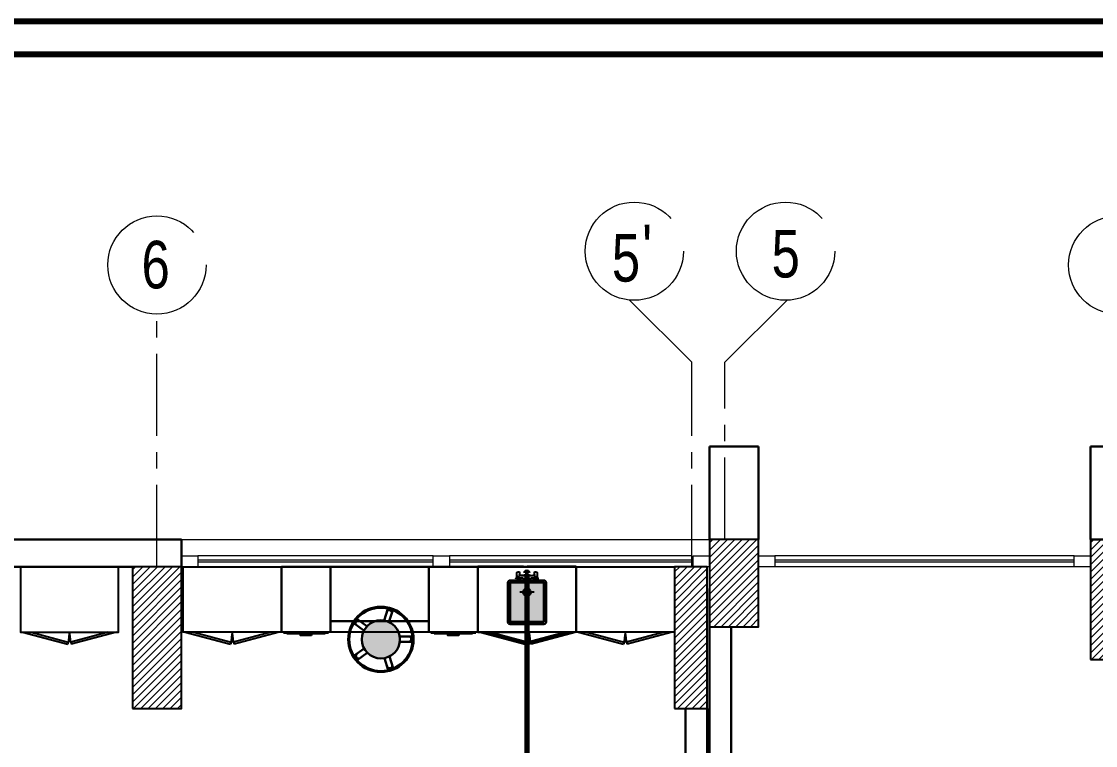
# Model space of a CAD drawing. Extents: x 800 to 995, y 398 to 804.
# Drawn here: x 891.42 to 901.25, y 633.73 to 640.36 of the extents above; entities that cross this region are included whole.
import ezdxf

# ---------------------------------------------------------------- set-up
doc = ezdxf.new("R2010")
doc.units = 0
doc.header["$MEASUREMENT"] = 0
for name, pattern in [('ACAD_ISO02W100', [15, 12, -3]), ('CENTERX2', [4, 2.5, -0.5, 0.5, -0.5]), ('DASHED', [19.05, 12.7, -6.35])]:
    doc.linetypes.add(name, pattern=pattern)
doc.layers.get('0').update_dxf_attribs({"color": 252, "linetype": 'CONTINUOUS', "lineweight": 30})
doc.layers.add('-FUR', color=252, linetype='CONTINUOUS')
doc.layers.add('SAN', color=2, linetype='CONTINUOUS')
for name, color, linetype, lineweight in [('axis', 1, 'CENTERX2', 5), ('Column', 6, 'CONTINUOUS', 25), ('elev', 90, 'CONTINUOUS', 9), ('Elevation', 150, 'CONTINUOUS', 18), ('hatch', 252, 'CONTINUOUS', 9), ('P-C-WATER', 5, 'CONTINUOUS', 70), ('txt in circle', 11, 'CONTINUOUS', 13), ('UG-BORDER', 20, 'CONTINUOUS', 80), ('Wall', 252, 'CONTINUOUS', 30), ('WINDOW', 252, 'CONTINUOUS', 5)]:
    doc.layers.add(name, color=color, linetype=linetype, lineweight=lineweight)
doc.styles.add('SOSA2', font='SOSA.shx', dxfattribs={"width": 0.8})
pattern_1 = [(45, (1093.41557, 298.244082), (-0.0336759605, 0.0336759605), [])]

# ---------------------------------------------------------------- blocks, each defined once
blk = doc.blocks.new('YY5Y5')
at = {"layer": 'SAN', "color": 1}
for p, q in [((434.16, 537.56), (433.7, 538.02)), ((433.83, 542.04), (433.83, 538.56)), ((435.73, 542.41), (434.2, 542.41)), ((435.58, 537.56), (436.04, 538.02)), ((435.73, 540.55), (435.73, 542.41)), ((436.72, 537.65), (438.25, 537.65)), ((446.18, 539.55), (436.73, 539.55)), ((443.04, 539.55), (446.16, 539.55)), ((444.65, 537.65), (446.18, 537.65)), ((447.32, 537.56), (446.86, 538.02)), ((447.16, 542.41), (447.16, 540.55)), ((448.69, 542.41), (447.16, 542.41)), ((448.74, 537.56), (449.2, 538.02)), ((449.07, 538.56), (449.07, 542.04)), ((434.16, 536.15), (433.7, 535.69)), ((435.58, 536.15), (436.04, 535.69)), ((440.5, 535.4), (440.5, 528.74)), ((442.4, 528.74), (442.4, 535.4)), ((447.32, 536.15), (446.86, 535.69)), ((448.74, 536.15), (449.2, 535.69)), ((440.87, 528.36), (442.03, 528.36))]:
    blk.add_line(p, q, dxfattribs=at)
at = {"layer": 'SAN', "color": 1, "linetype": 'Continuous'}
blk.add_line((439.23, 539.55), (439.86, 539.55), dxfattribs=at)
at = {"layer": 'SAN', "color": 2, "linetype": 'DASHED'}
for points in [[(441.45, 532.42), (441.45, 521.63)], [(436.06, 527.03), (446.84, 527.03)]]:
    blk.add_lwpolyline(points, dxfattribs=at)
at = {"layer": 'SAN', "color": 1}
for centre, radius in [((434.87, 536.85), 2), ((434.87, 536.85), 1), ((434.87, 536.85), 0.8), ((448.03, 536.85), 2), ((448.03, 536.85), 1), ((448.03, 536.85), 0.8)]:
    blk.add_circle(centre, radius, dxfattribs=at)
for centre, radius, start, end in [((434.2, 542.04), 0.375, 90, 180), ((436.73, 540.55), 1, 180, 270), ((438.25, 535.4), 2.25, 0, 90), ((444.65, 535.4), 2.25, 90, 180), ((446.16, 540.55), 1, 270, 0), ((448.69, 542.04), 0.375, 0, 90), ((441.45, 527.03), 2.86, 109.43194, 70.56806), ((441.45, 527.03), 2.08, 117.27647, 62.72353), ((440.87, 528.74), 0.375, 180, 270), ((442.03, 528.74), 0.375, 270, 360)]:
    blk.add_arc(centre, radius, start, end, dxfattribs=at)
blk = doc.blocks.new('fd')
at = {"layer": '-FUR'}
h = blk.add_hatch(color=254, dxfattribs=at)
h.paths.add_polyline_path([(1322.6636, 576.6994), (1322.3536, 576.6994), (1322.3536, 577.0594), (1322.6636, 577.0594)], flags=16)
edge = h.paths.add_edge_path()
edge.add_line((1322.6636, 576.6794), (1322.3536, 576.6794))
edge.add_arc((1322.3536, 576.6994), 0.02, 180, 270, ccw=False)
edge.add_line((1322.3336, 576.6994), (1322.3336, 577.0594))
edge.add_arc((1322.3536, 577.0594), 0.02, 90, 180, ccw=False)
edge.add_line((1322.3536, 577.0794), (1322.6636, 577.0794))
edge.add_arc((1322.6636, 577.0594), 0.02, 0, 90, ccw=False)
edge.add_line((1322.6836, 577.0594), (1322.6836, 576.6994))
edge.add_arc((1322.6636, 576.6994), 0.02, -90, 0, ccw=False)
blk.add_hatch(color=253, dxfattribs=at).paths.add_polyline_path([(1322.6636, 577.0594), (1322.6636, 576.6994), (1322.3536, 576.6994), (1322.3536, 577.0594)])
h = blk.add_hatch(color=251, dxfattribs=at)
h.paths.add_polyline_path([(1322.6337, 577.0294), (1322.6636, 577.0594), (1322.6636, 576.6994), (1322.6336, 576.7294)])
h.paths.add_polyline_path([(1322.6336, 576.7294), (1322.6636, 576.6994), (1322.3536, 576.6994), (1322.3836, 576.7294)])
h = blk.add_hatch(color=252, dxfattribs=at)
h.paths.add_polyline_path([(1322.3836, 577.0294), (1322.3536, 577.0594), (1322.6636, 577.0594), (1322.6337, 577.0294)])
h.paths.add_polyline_path([(1322.3836, 576.7294), (1322.3536, 576.6994), (1322.3536, 577.0594), (1322.3836, 577.0294)])
for p, q in [((1322.4784, 577.2056), (1322.0597, 577.2056)), ((1322.4784, 577.2056), (1322.9597, 577.2056)), ((1322.0597, 576.6056), (1322.5097, 576.6056)), ((1322.9597, 576.6056), (1322.5097, 576.6056))]:
    blk.add_line(p, q, dxfattribs=at)
at = {"layer": '-FUR', "linetype": 'ACAD_ISO02W100'}
for p, q in [((1322.0597, 577.2056), (1322.5097, 577.2056)), ((1322.9597, 577.2056), (1322.5097, 577.2056)), ((1322.0997, 576.6056), (1322.5133, 576.4948)), ((1322.177, 576.6056), (1322.5185, 576.5141)), ((1322.8824, 576.6056), (1322.541, 576.5141)), ((1322.9597, 576.6056), (1322.5462, 576.4948)), ((1322.5185, 576.5141), (1322.5133, 576.4948)), ((1322.541, 576.5141), (1322.5462, 576.4948))]:
    blk.add_line(p, q, dxfattribs=at)
for centre, start, end in [((1324.045, 576.3727), 171.26112, 174.70691), ((1321.0144, 576.3727), 5.29309, 8.73888)]:
    blk.add_arc(centre, 1.5331, start, end, dxfattribs=at)
for p, q in [((1322.0597, 577.2056), (1322.0597, 576.6056)), ((1322.9597, 577.2056), (1322.9597, 576.6056))]:
    blk.add_line(p, q)
blk.add_lwpolyline([(1322.6636, 576.6794), (1322.3536, 576.6794, -0.414214), (1322.3336, 576.6994), (1322.3336, 577.0594, -0.414214), (1322.3536, 577.0794), (1322.6636, 577.0794, -0.414214), (1322.6836, 577.0594), (1322.6836, 576.6994, -0.414214)], format="xyb", close=True)
blk.add_lwpolyline([(1322.6636, 576.6794), (1322.3536, 576.6794, -0.414214), (1322.3336, 576.6994), (1322.3336, 577.0594, -0.414214), (1322.3536, 577.0794), (1322.6636, 577.0794, -0.414214), (1322.6836, 577.0594), (1322.6836, 576.6994, -0.414214)], format="xyb", close=True)
blk.add_lwpolyline([(1322.6636, 576.6994), (1322.3536, 576.6994), (1322.3536, 577.0594), (1322.6636, 577.0594)], close=True)
at = {"extrusion": (0, 0, -1), "xscale": 0.0121000000000322, "yscale": 0.0121000000000322, "zscale": -0.0121}
blk.add_blockref('YY5Y5', (-1327.8502, 570.5947), dxfattribs=at)
blk = doc.blocks.new('juy')
blk.add_line((1322.9597, 577.2056), (1322.9597, 576.6056))
blk.add_blockref('fd', (0, 0))

msp = doc.modelspace()

# ---------------------------------------------------------------- hatches: boundary and pattern name
h = msp.add_hatch(color=256)
h.set_gradient(color1=(132, 132, 132), name='SPHERICAL')
h.paths.add_polyline_path([(894.7094, 634.8752, 1), (894.7094, 634.5252, 1)])
at = {"layer": 'hatch'}
h = msp.add_hatch(dxfattribs=at)
h.set_pattern_fill('ANSI31', color=252, scale=0.015, style=0)
h.set_pattern_definition([(45, (1089.925556, 297.194008), (-0.0336759605, 0.0336759605), [])])
h.paths.add_polyline_path([(897.7184, 634.8161), (898.1684, 634.8161), (898.1684, 635.6161), (897.7184, 635.6161)])
h = msp.add_hatch(dxfattribs=at)
h.set_pattern_fill('ANSI31', color=252, scale=0.015, style=0)
h.set_pattern_definition([(45, (1093.41557, 297.194008), (-0.0336759605, 0.0336759605), [])])
h.paths.add_polyline_path([(901.2084, 634.5161), (901.6584, 634.5161), (901.6584, 635.6161), (901.2084, 635.6161)])
h = msp.add_hatch(dxfattribs=at)
h.set_pattern_fill('ANSI31', color=252, scale=0.015, style=0)
h.set_pattern_definition(pattern_1)
h.paths.add_polyline_path([(892.4334, 634.0661), (892.8834, 634.0661), (892.8834, 635.3661), (892.4334, 635.3661)])
h = msp.add_hatch(dxfattribs=at)
h.set_pattern_fill('ANSI31', color=252, scale=0.015, style=0)
h.set_pattern_definition(pattern_1)
h.paths.add_polyline_path([(897.3984, 634.0661), (897.6984, 634.0661), (897.6984, 635.3661), (897.3984, 635.3661)])

# ---------------------------------------------------------------- linework, layer by layer
at = {"layer": '-FUR', "linetype": 'ACAD_ISO02W100'}
for p, q in [((892.3079, 635.3661, -0.0488), (891.4079, 635.3661, -0.0488)), ((892.8984, 635.3661, -0.0488), (893.7984, 635.3661, -0.0488)), ((894.2484, 635.3661, -0.0488), (893.7984, 635.3661, -0.0488)), ((895.5984, 635.3661, -0.0488), (895.1484, 635.3661, -0.0488)), ((895.5984, 635.3661, -0.0488), (896.4984, 635.3661, -0.0488)), ((896.4984, 635.3661, -0.0488), (897.3984, 635.3661, -0.0488)), ((891.4279, 634.7661, -0.0488), (891.8415, 634.6553, -0.0488)), ((891.5052, 634.7661, -0.0488), (891.8467, 634.6747, -0.0488)), ((892.2107, 634.7661, -0.0488), (891.8692, 634.6747, -0.0488)), ((892.2879, 634.7661, -0.0488), (891.8744, 634.6553, -0.0488)), ((892.9184, 634.7661, -0.0488), (893.332, 634.6553, -0.0488)), ((892.9957, 634.7661, -0.0488), (893.3371, 634.6747, -0.0488)), ((893.7011, 634.7661, -0.0488), (893.3597, 634.6747, -0.0488)), ((893.7784, 634.7661, -0.0488), (893.3648, 634.6553, -0.0488)), ((895.1484, 634.7661, -0.0488), (894.2484, 634.7661, -0.0488)), ((895.6184, 634.7661, -0.0488), (896.032, 634.6553, -0.0488)), ((895.6957, 634.7661, -0.0488), (896.0371, 634.6747, -0.0488)), ((896.4011, 634.7661, -0.0488), (896.0597, 634.6747, -0.0488)), ((896.4784, 634.7661, -0.0488), (896.0648, 634.6553, -0.0488)), ((896.5184, 634.7661, -0.0488), (896.932, 634.6553, -0.0488)), ((896.5957, 634.7661, -0.0488), (896.9371, 634.6747, -0.0488)), ((897.3011, 634.7661, -0.0488), (896.9597, 634.6747, -0.0488)), ((897.3784, 634.7661, -0.0488), (896.9648, 634.6553, -0.0488)), ((891.8467, 634.6747, -0.0488), (891.8415, 634.6553, -0.0488)), ((891.8692, 634.6747, -0.0488), (891.8744, 634.6553, -0.0488)), ((893.3371, 634.6747, -0.0488), (893.332, 634.6553, -0.0488)), ((893.3597, 634.6747, -0.0488), (893.3648, 634.6553, -0.0488)), ((896.0371, 634.6747, -0.0488), (896.032, 634.6553, -0.0488)), ((896.0597, 634.6747, -0.0488), (896.0648, 634.6553, -0.0488)), ((896.9371, 634.6747, -0.0488), (896.932, 634.6553, -0.0488)), ((896.9597, 634.6747, -0.0488), (896.9648, 634.6553, -0.0488))]:
    msp.add_line(p, q, dxfattribs=at)
at = {"layer": '-FUR'}
for p, q in [((894.2284, 634.7561, -0.0488), (893.8184, 634.7561, -0.0488)), ((894.1984, 634.7511, -0.0488), (893.8484, 634.7511, -0.0488)), ((895.5784, 634.7561, -0.0488), (895.1684, 634.7561, -0.0488)), ((895.5484, 634.7511, -0.0488), (895.1984, 634.7511, -0.0488))]:
    msp.add_line(p, q, dxfattribs=at)
at = {"layer": '-FUR', "elevation": -0.0488}
for points in [[(892.3079, 635.3661), (891.4079, 635.3661), (891.4079, 634.7661), (892.3079, 634.7661)], [(892.8984, 635.3661), (893.7984, 635.3661), (893.7984, 634.7661), (892.8984, 634.7661)], [(894.2484, 634.7661), (893.7984, 634.7661), (893.7984, 635.3661), (894.2484, 635.3661)], [(895.5984, 634.7661), (895.1484, 634.7661), (895.1484, 635.3661), (895.5984, 635.3661)], [(895.5984, 635.3661), (896.4984, 635.3661), (896.4984, 634.7661), (895.5984, 634.7661)], [(896.4984, 635.3661), (897.3984, 635.3661), (897.3984, 634.7661), (896.4984, 634.7661)]]:
    msp.add_lwpolyline(points, close=True, dxfattribs=at)
at = {"layer": '-FUR', "color": 1, "elevation": -0.0488}
for points in [[(894.0734, 634.7361), (893.9734, 634.7361), (893.9734, 634.7461), (894.0734, 634.7461)], [(895.4234, 634.7361), (895.3234, 634.7361), (895.3234, 634.7461), (895.4234, 634.7461)]]:
    msp.add_lwpolyline(points, close=True, dxfattribs=at)
at = {"layer": '-FUR', "linetype": 'ACAD_ISO02W100'}
for centre, start, end in [((893.3732, 634.5332, -0.0488), 171.26112, 174.70691), ((890.3427, 634.5332, -0.0488), 5.29309, 8.73888), ((894.8637, 634.5332, -0.0488), 171.26112, 174.70691), ((891.8331, 634.5332, -0.0488), 5.29309, 8.73888), ((897.5637, 634.5332, -0.0488), 171.26112, 174.70691), ((894.5331, 634.5332, -0.0488), 5.29309, 8.73888), ((898.4637, 634.5332, -0.0488), 171.26112, 174.70691), ((895.4331, 634.5332, -0.0488), 5.29309, 8.73888)]:
    msp.add_arc(centre, 1.5331, start, end, dxfattribs=at)
for p, q in [((895.1484, 635.3661, -0.0488), (894.2484, 635.3661, -0.0488)), ((894.2484, 635.3661, -0.0488), (894.2484, 634.7661, -0.0488)), ((895.1484, 634.7661, -0.0488), (895.1484, 635.3661, -0.0488)), ((894.7385, 634.8728, -0.0488), (894.7731, 634.9807, -0.0488)), ((894.7837, 634.8587, -0.0488), (894.8198, 634.9683, -0.0488)), ((894.8134, 634.9809, -0.0488), (894.7872, 634.9893, -0.0488)), ((894.2484, 634.7661, -0.0488), (894.2484, 634.8661, -0.0488)), ((894.2484, 634.8661, -0.0488), (895.1484, 634.8661, -0.0488)), ((894.4746, 634.8859, -0.0488), (894.4585, 634.8636, -0.0488)), ((894.5817, 634.8199, -0.0488), (894.4886, 634.8881, -0.0488)), ((894.5543, 634.7812, -0.0488), (894.4623, 634.8475, -0.0488)), ((894.8825, 634.7259, -0.0488), (894.9958, 634.7263, -0.0488)), ((894.883, 634.6785, -0.0488), (894.9985, 634.678, -0.0488)), ((895.0084, 634.6881, -0.0488), (895.0083, 634.7156, -0.0488)), ((894.5562, 634.6157, -0.0488), (894.4625, 634.5483, -0.0488)), ((894.5845, 634.5777, -0.0488), (894.493, 634.5108, -0.0488)), ((894.4603, 634.5343, -0.0488), (894.4766, 634.5121, -0.0488)), ((894.7424, 634.5284, -0.0488), (894.7776, 634.4184, -0.0488)), ((894.7873, 634.5435, -0.0488), (894.8227, 634.4359, -0.0488)), ((894.7902, 634.4121, -0.0488), (894.8164, 634.4207, -0.0488))]:
    msp.add_line(p, q)
for radius in [0.299, 0.29, 0.175]:
    msp.add_circle((894.7094, 634.7002, -0.0488), radius)
for centre, radius, start, end in [((894.7849, 634.9424, -0.0488), 0.025, 330.82483, 139.06505), ((894.7854, 634.9763, -0.0488), 0.0131, 82.27962, 160.34598), ((894.8103, 634.9714, -0.0488), 0.01, 342.20885, 72.20885), ((894.4827, 634.88, -0.0488), 0.01, 54.20885, 144.20885), ((894.5025, 634.8469, -0.0488), 0.025, 42.82483, 211.06505), ((894.4704, 634.8579, -0.0488), 0.0131, 154.27962, 232.34598), ((894.963, 634.7032, -0.0488), 0.025, 258.82483, 67.06505), ((894.9954, 634.7132, -0.0488), 0.0131, 10.27962, 88.34598), ((894.9984, 634.688, -0.0488), 0.01, 270.20885, 0.20885), ((894.506, 634.5488, -0.0488), 0.025, 114.82483, 283.06505), ((894.4684, 634.5402, -0.0488), 0.01, 126.20885, 216.20885), ((894.4856, 634.5216, -0.0488), 0.0131, 226.27962, 304.34598), ((894.7906, 634.46, -0.0488), 0.025, 186.82483, 355.06505), ((894.7871, 634.4216, -0.0488), 0.01, 198.20885, 288.20885), ((894.8101, 634.4322, -0.0488), 0.0131, 298.27962, 16.34598)]:
    msp.add_arc(centre, radius, start, end)
at = {"layer": 'axis', "color": 0, "ltscale": 2}
for p, q in [((897.5584, 637.2389), (896.9877, 637.8064)), ((897.8584, 637.2389), (898.4292, 637.8064))]:
    msp.add_line(p, q, dxfattribs=at)
at = {"layer": 'axis', "color": 0, "ltscale": 0.3}
for p, q in [((892.6584, 635.3661), (892.6584, 637.6799)), ((897.5584, 635.3661), (897.5584, 637.2389)), ((897.8584, 635.6161), (897.8584, 637.2389))]:
    msp.add_line(p, q, dxfattribs=at)
at = {"layer": 'axis', "color": 0}
for centre in [(897.0303, 638.2562), (898.4157, 638.2562), (892.6584, 638.1299), (901.4584, 638.1299)]:
    msp.add_circle(centre, 0.45, dxfattribs=at)
at = {"layer": 'Column', "color": 252}
for points in [[(897.7184, 634.8161), (898.1684, 634.8161), (898.1684, 635.6161), (897.7184, 635.6161)], [(901.2084, 634.5161), (901.6584, 634.5161), (901.6584, 635.6161), (901.2084, 635.6161)], [(892.4334, 634.0661), (892.8834, 634.0661), (892.8834, 635.3661), (892.4334, 635.3661)], [(897.3984, 634.0661), (897.6984, 634.0661), (897.6984, 635.3661), (897.3984, 635.3661)], [(897.3984, 634.0661), (897.6984, 634.0661), (897.6984, 635.3661), (897.3984, 635.3661)]]:
    msp.add_lwpolyline(points, close=True, dxfattribs=at)
at = {"layer": 'elev', "color": 252, "linetype": 'Continuous'}
for p, q in [((892.8834, 635.4661), (893.0334, 635.4661)), ((892.8834, 635.3661), (892.8834, 635.4661)), ((893.0334, 635.4661), (893.0334, 635.3661)), ((895.1884, 635.4661), (895.3384, 635.4661)), ((895.1884, 635.3661), (895.1884, 635.4661)), ((895.3384, 635.4661), (895.3384, 635.3661)), ((897.5684, 635.4661), (897.7184, 635.4661)), ((897.5684, 635.3661), (897.5684, 635.4661)), ((897.7184, 635.4661), (897.7184, 635.3661)), ((898.1684, 635.4661), (898.3184, 635.4661)), ((898.1684, 635.3661), (898.1684, 635.4661)), ((898.3184, 635.4661), (898.3184, 635.3661)), ((901.0584, 635.4661), (901.2084, 635.4661)), ((901.0584, 635.3661), (901.0584, 635.4661)), ((901.2084, 635.4661), (901.2084, 635.3661)), ((893.0334, 635.3661), (892.8834, 635.3661)), ((895.3384, 635.3661), (895.1884, 635.3661)), ((897.7184, 635.3661), (897.5684, 635.3661)), ((898.3184, 635.3661), (898.1684, 635.3661)), ((901.2084, 635.3661), (901.0584, 635.3661))]:
    msp.add_line(p, q, dxfattribs=at)
at = {"layer": 'Elevation', "color": 252}
msp.add_line((892.8834, 635.6161), (897.7184, 635.6161), dxfattribs=at)
at = {"layer": 'P-C-WATER', "linetype": 'Continuous'}
msp.add_line((896.0472, 635.2912, -0.1), (896.0472, 631.3964, -0.1), dxfattribs=at)
at = {"layer": 'P-C-WATER', "linetype": 'ByBlock'}
for start, end in [(0, 180), (180, 0)]:
    msp.add_arc((896.0472, 635.3037), 0.0125, start, end, dxfattribs=at)
at = {"layer": 'UG-BORDER'}
for p, q in [((943.0482, 640.3608), (847.8472, 640.3608)), ((942.7449, 640.0575), (848.1505, 640.0575))]:
    msp.add_line(p, q, dxfattribs=at)
at = {"layer": 'Wall', "color": 252, "linetype": 'Continuous'}
for p, q in [((898.1684, 636.4662), (897.7184, 636.4662)), ((897.7184, 636.4662), (897.7184, 635.6161)), ((898.1684, 635.6161), (898.1684, 636.4662)), ((901.6584, 636.4662), (901.2084, 636.4662)), ((901.2084, 636.4662), (901.2084, 635.6161)), ((887.6084, 635.6161), (892.8834, 635.6161)), ((892.8834, 635.6161), (892.8834, 635.3661)), ((901.2084, 635.6161), (901.6584, 635.6161)), ((888.0584, 635.3661), (892.4334, 635.3661)), ((897.7184, 635.1662), (897.7184, 632.6161)), ((897.9184, 634.8161), (897.9184, 632.4161)), ((897.4984, 634.0661), (897.4984, 632.4161)), ((897.6984, 632.6161), (897.6984, 634.0661))]:
    msp.add_line(p, q, dxfattribs=at)
at = {"layer": 'WINDOW', "color": 252, "linetype": 'Continuous'}
for p, q in [((895.1884, 635.4661), (893.0334, 635.4661)), ((897.5584, 635.4661), (895.3384, 635.4661)), ((901.0584, 635.4661), (898.3184, 635.4661)), ((895.1884, 635.4261), (893.0334, 635.4261)), ((895.1884, 635.4061), (893.0334, 635.4061)), ((895.1884, 635.3661), (893.0334, 635.3661)), ((895.1884, 635.3661), (895.0834, 635.3661)), ((897.5584, 635.4261), (895.3384, 635.4261)), ((897.5584, 635.4061), (895.3384, 635.4061)), ((897.5584, 635.3661), (895.3384, 635.3661)), ((897.7184, 635.3661), (897.2084, 635.3661)), ((901.0584, 635.4261), (898.3184, 635.4261)), ((901.0584, 635.4061), (898.3184, 635.4061)), ((901.0584, 635.3661), (898.3184, 635.3661))]:
    msp.add_line(p, q, dxfattribs=at)

# ---------------------------------------------------------------- block references
msp.add_blockref('juy', (-426.4613, 58.1606, -0.0488))

# ---------------------------------------------------------------- texts
at = {"layer": 'txt in circle', "color": 0, "ltscale": 0.01, "attachment_point": 5, "style": 'SOSA2'}
for s, insert, char_height in [('5', (896.9543, 638.1924), 0.4355), ("{\\fArial|b0|i0|c0|p34;'}", (897.1479, 638.2822), 0.435456), ('5', (898.4176, 638.2299), 0.4355), ('6', (892.647, 638.1304), 0.4355)]:
    msp.add_mtext(s, dxfattribs=dict(at, insert=insert, char_height=char_height))

doc.saveas('drawing.dxf')
